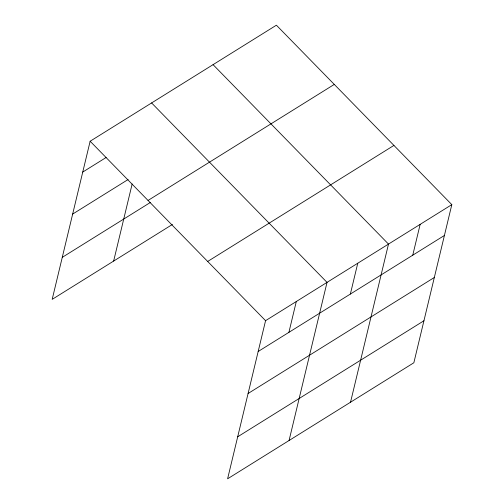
<?xml version="1.0" encoding="UTF-8"?>
<svg xmlns="http://www.w3.org/2000/svg" width="504" height="504" viewBox="0 0 504 504"><rect width="100%" height="100%" fill="white"/><g stroke="black" fill="none" stroke-linecap="round" stroke-linejoin="round"><path stroke-width="0.76" d="M451.817 204.637L265.57 320.67L227.606 478.8L413.853 362.767L451.817 204.637L276.394 25.2L90.147 141.233L52.183 299.363L172.431 224.444M113.646 261.072L132.149 183.985M288.899 332.356L296.302 301.524M289.069 440.509L327.033 282.379L151.609 102.942M350.362 294.065L357.764 263.233M350.532 402.217L388.496 244.087L213.066 64.651M412.757 255.194L420.153 224.362M82.744 172.059L106.123 157.494M72.658 214.068L128.111 179.525M148.037 200.447L334.284 84.414M62.269 257.355L150.45 202.413M207.679 261.456L393.926 145.423M258.168 351.502L444.415 235.463M248.081 393.511L434.335 277.477M237.693 436.792L423.94 320.758M90.147 141.233L265.57 320.67"/></g></svg>
